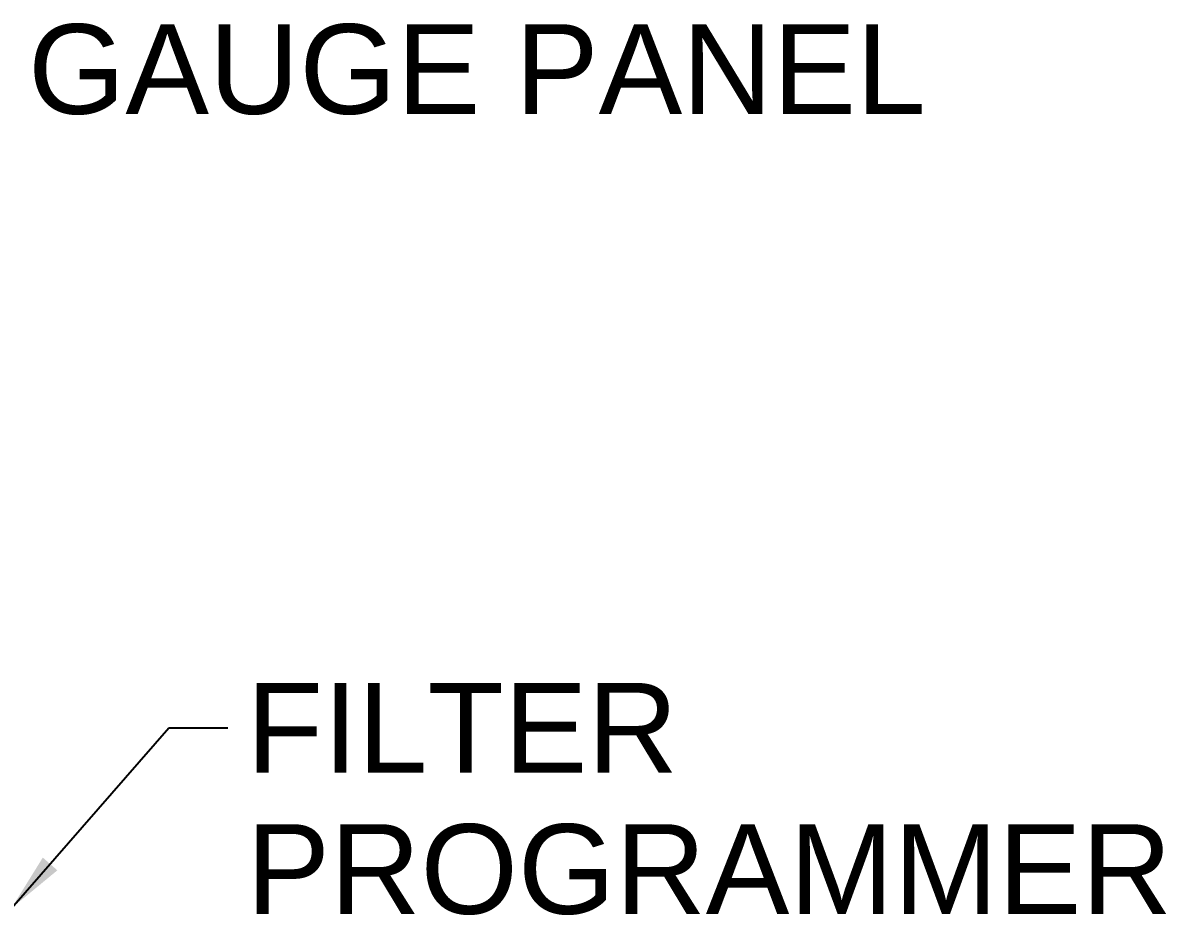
# Model space of a CAD drawing. Header units: inches. Extents: x 20 to 536, y 8 to 344.
# Drawn here: x 303.59 to 334.2, y 109.38 to 133.26 of the extents above; entities that cross this region are included whole.
import ezdxf

# ---------------------------------------------------------------- set-up
doc = ezdxf.new("R2010")
doc.units = ezdxf.units.IN
doc.header["$LTSCALE"] = 16
doc.header["$MEASUREMENT"] = 0
doc.layers.add('Symbol (ANSI)', color=7, linetype='Continuous', lineweight=25)
doc.styles.add('MEMCOR Medium', font='arial.ttf')
doc.dimstyles.new('Default (ANSI)$7', dxfattribs={"dimscale": 16, "dimtxt": 0.15, "dimasz": 0.098425, "dimexe": 0.125, "dimexo": 0.0625, "dimgap": 0.031496, "dimtad": 0, "dimtih": 1, "dimtoh": 1, "dimdec": 4, "dimrnd": 1e-08, "dimzin": 3, "dimdsep": 46, "dimlunit": 5, "dimtxsty": 'MEMCOR Medium', "dimcen": 0.09, "dimdle": 0.393701, "dimclrd": 256, "dimclre": 256, "dimclrt": 256, "dimadec": 0, "dimazin": 1, "dimtfac": 0.8, "dimtofl": 0, "dimtmove": 0, "dimatfit": 3, "dimfxl": 1, "dimfrac": 1, "dimtolj": 1, "dimtzin": 4, "dimlwd": -1, "dimlwe": -1, "dimarcsym": 0})

msp = doc.modelspace()

# ---------------------------------------------------------------- texts
at = {"layer": 'Symbol (ANSI)', "color": 179, "true_color": 0x262659, "insert": (303.73122, 133.22764), "char_height": 2.4000001, "width": 24.0420755, "attachment_point": 1, "style": 'MEMCOR Medium'}
msp.add_mtext('\\fArial|b0|i0;GAUGE PANEL', dxfattribs=at)
at = {"layer": 'Symbol (ANSI)', "insert": (309.58063, 115.59555), "char_height": 2.4000001, "width": 24.7810995, "attachment_point": 1, "line_spacing_factor": 0.944221, "style": 'MEMCOR Medium'}
msp.add_mtext('\\fArial|b0|i0;FILTER\\P\\fArial|b0|i0;PROGRAMMER', dxfattribs=at)

# ---------------------------------------------------------------- leaders
at = {"layer": 'Symbol (ANSI)', "annotation_type": 0, "has_hookline": 1, "hookline_direction": 0}
for points, text_width in [([(296.09077, 125.47242), (301.65248, 132.02764), (303.22729, 132.02764)], 23.73806), ([(303.28559, 109.56737), (307.50189, 114.39555), (309.07669, 114.39555)], 24.47313)]:
    msp.add_leader(points, dimstyle='Default (ANSI)$7', override={"dimtad": 0}, dxfattribs=dict(at, text_width=text_width))

doc.saveas('drawing.dxf')
